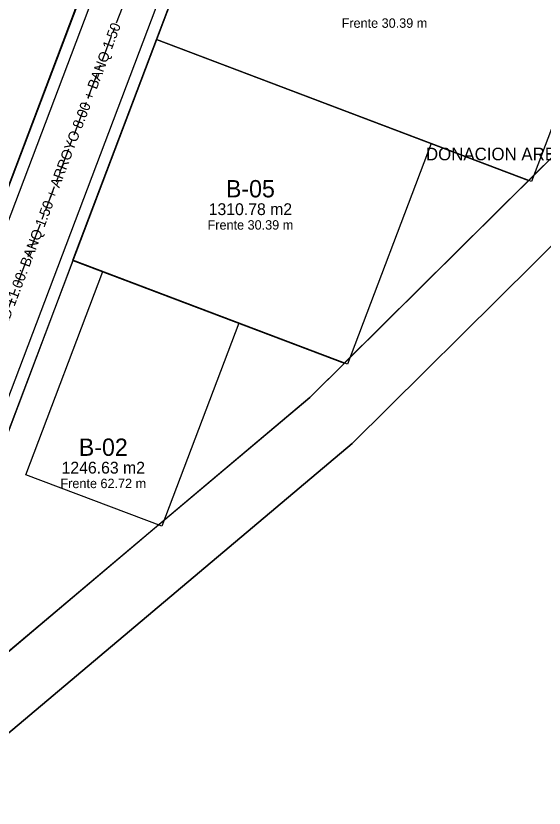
# Model space of a CAD drawing. Header units: metres. Extents: x 357856 to 358234, y 2285113 to 2285465.
# Drawn here: x 358095.1 to 358162.2, y 2285267 to 2285367.6 of the extents above; entities that cross this region are included whole.
import ezdxf
from ezdxf.enums import TextEntityAlignment as Align

# ---------------------------------------------------------------- set-up
doc = ezdxf.new("R2010")
doc.units = ezdxf.units.M
doc.linetypes.add('CENTER', pattern=[5.08, 3.175, -0.635, 0.635, -0.635])
for name, color, linetype in [('BODEGA-HUELLA', 30, 'Continuous'), ('DONACION-AREA-VERDE', 3, 'Continuous'), ('LOTES', 2, 'Continuous'), ('POLIGONO', 5, 'Continuous'), ('TEXTO', 7, 'Continuous'), ('VIAL-ARROYO', 8, 'Continuous'), ('VIAL-DERECHO-VIA', 9, 'Continuous'), ('VIAL-EJE', 1, 'Continuous')]:
    doc.layers.add(name, color=color, linetype=linetype)

msp = doc.modelspace()

# ---------------------------------------------------------------- linework, layer by layer
at = {"layer": 'BODEGA-HUELLA'}
for points in [[(358123.64, 2285392.65), (358171.29, 2285374.6), (358160.66, 2285346.55), (358113.01, 2285364.6), (358123.64, 2285392.65)], [(358083.88, 2285375.64), (358102.73, 2285368.5), (358092.1, 2285340.45), (358073.24, 2285347.59), (358083.88, 2285375.64)], [(358113.01, 2285364.6), (358147.88, 2285351.39), (358137.25, 2285323.34), (358102.38, 2285336.55), (358113.01, 2285364.6)], [(358106.19, 2285335.11), (358123.44, 2285328.57), (358113.67, 2285302.76), (358096.41, 2285309.3), (358106.19, 2285335.11)]]:
    msp.add_lwpolyline(points, close=True, dxfattribs=at)
at = {"layer": 'DONACION-AREA-VERDE'}
for points in [[(358200.73, 2285386.82), (358132.47, 2285319.14), (358132.47, 2285319.14), (358132.47, 2285319.14), (358132.47, 2285319.14), (358085.52, 2285279.59)], [(358090.15, 2285273.1), (358137.84, 2285313.27), (358137.84, 2285313.27), (358137.84, 2285313.27), (358137.84, 2285313.27), (358207.33, 2285382.17)]]:
    msp.add_lwpolyline(points, dxfattribs=at)
at = {"layer": 'LOTES'}
for points in [[(358123.64, 2285392.65), (358113.02, 2285364.61), (358113.02, 2285364.61), (358113.02, 2285364.61), (358113.02, 2285364.61), (358113.02, 2285364.61), (358113.02, 2285364.61), (358113.02, 2285364.61), (358113.02, 2285364.6), (358113.02, 2285364.6), (358113.02, 2285364.6), (358113.02, 2285364.6), (358113.02, 2285364.6), (358113.02, 2285364.6), (358113.02, 2285364.6), (358113.02, 2285364.6), (358113.02, 2285364.6), (358113.02, 2285364.6), (358113.02, 2285364.6), (358160.26, 2285346.7), (358160.26, 2285346.7), (358160.26, 2285346.7), (358160.26, 2285346.7), (358160.26, 2285346.7), (358160.26, 2285346.7), (358160.26, 2285346.7), (358160.26, 2285346.7), (358160.26, 2285346.7), (358160.26, 2285346.7), (358160.27, 2285346.7), (358160.27, 2285346.7), (358160.27, 2285346.7), (358183.66, 2285369.9)], [(358092.1, 2285340.46), (358102.72, 2285368.49)], [(358085.54, 2285279.57), (358111.11, 2285301.11), (358111.11, 2285301.11), (358111.11, 2285301.11), (358111.11, 2285301.11), (358111.11, 2285301.11), (358111.12, 2285301.11), (358111.12, 2285301.12), (358111.12, 2285301.12), (358111.12, 2285301.12), (358111.12, 2285301.12), (358111.12, 2285301.12), (358111.12, 2285301.12), (358111.12, 2285301.12), (358111.12, 2285301.12), (358111.12, 2285301.12), (358111.12, 2285301.12), (358111.12, 2285301.12), (358111.12, 2285301.13), (358111.13, 2285301.13), (358111.13, 2285301.13), (358111.13, 2285301.13), (358111.13, 2285301.13), (358111.13, 2285301.13), (358111.13, 2285301.13), (358111.13, 2285301.13), (358111.13, 2285301.13), (358111.13, 2285301.14), (358111.13, 2285301.14), (358111.13, 2285301.14), (358111.13, 2285301.14), (358111.13, 2285301.14), (358111.13, 2285301.14), (358111.13, 2285301.14), (358111.13, 2285301.14), (358111.13, 2285301.15), (358111.13, 2285301.15), (358111.13, 2285301.15), (358111.13, 2285301.15), (358111.13, 2285301.15), (358111.13, 2285301.15), (358111.13, 2285301.15), (358111.13, 2285301.15), (358111.13, 2285301.16), (358111.13, 2285301.16), (358111.13, 2285301.16), (358111.13, 2285301.16), (358111.13, 2285301.16), (358111.13, 2285301.16), (358111.13, 2285301.17), (358111.13, 2285301.17), (358111.14, 2285301.17), (358111.14, 2285301.17), (358132.47, 2285319.14), (358132.47, 2285319.14), (358132.47, 2285319.14), (358132.47, 2285319.14), (358132.47, 2285319.14), (358132.47, 2285319.14), (358132.47, 2285319.14), (358132.47, 2285319.14), (358136.83, 2285323.46), (358136.83, 2285323.47), (358136.83, 2285323.47), (358136.83, 2285323.47), (358136.83, 2285323.47), (358136.83, 2285323.47), (358136.83, 2285323.48), (358136.83, 2285323.48), (358136.83, 2285323.48), (358136.83, 2285323.48), (358136.83, 2285323.48), (358136.83, 2285323.49), (358136.83, 2285323.49), (358136.83, 2285323.49), (358136.83, 2285323.49), (358136.83, 2285323.49), (358136.83, 2285323.49), (358136.83, 2285323.49), (358136.83, 2285323.5), (358136.82, 2285323.5), (358136.82, 2285323.5), (358102.4, 2285336.54), (358102.4, 2285336.54), (358102.4, 2285336.54), (358102.4, 2285336.54), (358102.39, 2285336.54), (358102.39, 2285336.54), (358102.39, 2285336.54), (358102.39, 2285336.54), (358102.39, 2285336.54), (358102.39, 2285336.54), (358102.38, 2285336.54), (358102.38, 2285336.54), (358102.38, 2285336.54), (358102.38, 2285336.53), (358102.38, 2285336.53), (358102.38, 2285336.53), (358102.38, 2285336.53), (358091.77, 2285308.53)]]:
    msp.add_lwpolyline(points, dxfattribs=at)
msp.add_lwpolyline([(358102.39, 2285336.56), (358102.39, 2285336.56), (358102.39, 2285336.56), (358102.39, 2285336.55), (358102.39, 2285336.55), (358102.39, 2285336.55), (358102.39, 2285336.55), (358102.39, 2285336.55), (358102.39, 2285336.55), (358102.39, 2285336.55), (358102.39, 2285336.55), (358102.39, 2285336.55), (358102.39, 2285336.55), (358102.39, 2285336.55), (358102.39, 2285336.55), (358102.39, 2285336.54), (358102.39, 2285336.54), (358136.84, 2285323.49), (358136.85, 2285323.49), (358136.85, 2285323.49), (358136.85, 2285323.49), (358136.85, 2285323.49), (358136.85, 2285323.49), (358136.85, 2285323.49), (358136.85, 2285323.49), (358136.85, 2285323.49), (358136.85, 2285323.49), (358136.85, 2285323.49), (358136.85, 2285323.49), (358136.86, 2285323.49), (358160.25, 2285346.69), (358160.25, 2285346.69), (358160.25, 2285346.69), (358160.25, 2285346.69), (358160.25, 2285346.69), (358160.25, 2285346.69), (358160.25, 2285346.69), (358160.25, 2285346.69), (358160.25, 2285346.69), (358160.25, 2285346.69), (358160.25, 2285346.7), (358160.25, 2285346.7), (358160.25, 2285346.7), (358160.25, 2285346.7), (358160.25, 2285346.7), (358160.25, 2285346.7), (358160.25, 2285346.7), (358160.25, 2285346.7), (358160.25, 2285346.7), (358160.25, 2285346.7), (358160.25, 2285346.7), (358113.02, 2285364.6), (358113.02, 2285364.6), (358113.02, 2285364.6), (358113.02, 2285364.6), (358113.02, 2285364.6), (358113.02, 2285364.6), (358113.02, 2285364.6), (358113.02, 2285364.6), (358113.02, 2285364.6), (358113.02, 2285364.6), (358113.01, 2285364.6), (358113.01, 2285364.6), (358113.01, 2285364.6), (358113.01, 2285364.59), (358113.01, 2285364.59), (358113.01, 2285364.59), (358113.01, 2285364.59), (358102.39, 2285336.56)], close=True, dxfattribs=at)
at = {"layer": 'POLIGONO'}
msp.add_lwpolyline([(358047, 2285277.87), (358117.57, 2285465.14), (358234.04, 2285439.15), (358207.33, 2285382.17), (358137.84, 2285313.27), (358090.15, 2285273.1), (358086.58, 2285270.95), (358082.52, 2285270.24), (358079.54, 2285270.6), (358047, 2285277.87)], close=True, dxfattribs=at)
at = {"layer": 'VIAL-ARROYO'}
for points in [[(358125.39, 2285424.07), (358073.43, 2285286.96)], [(358081.47, 2285285.6), (358128.17, 2285408.82)]]:
    msp.add_lwpolyline(points, dxfattribs=at)
at = {"layer": 'VIAL-DERECHO-VIA'}
for points in [[(358123.99, 2285424.61), (358071.5, 2285286.09)], [(358082.34, 2285283.66), (358128.76, 2285406.15)]]:
    msp.add_lwpolyline(points, dxfattribs=at)
at = {"layer": 'VIAL-EJE', "linetype": 'CENTER'}
msp.add_lwpolyline([(358070.13, 2285266.96), (358129.13, 2285422.66)], dxfattribs=at)

# ---------------------------------------------------------------- texts
at = {"layer": 'DONACION-AREA-VERDE'}
msp.add_text('DONACION AREA VERDE 1796.52 m2 (10%)', height=1.6, dxfattribs=at).set_placement((358169.29, 2285350.05), align=Align.MIDDLE_CENTER)
at = {"layer": 'TEXTO'}
for s, height, p in [('Frente 30.39 m', 1.2, (358141.96, 2285366.68)), ('B-05', 2.2, (358124.93, 2285345.64)), ('1310.78 m2', 1.5, (358124.93, 2285343.04)), ('Frente 30.39 m', 1.2, (358124.93, 2285341.04)), ('B-02', 2.2, (358106.24, 2285312.81)), ('1246.63 m2', 1.5, (358106.24, 2285310.21)), ('Frente 62.72 m', 1.2, (358106.24, 2285308.21))]:
    msp.add_text(s, height=height, dxfattribs=at).set_placement(p, align=Align.MIDDLE_CENTER)
msp.add_text('VIALIDAD 11.00: BANQ 1.50 + ARROYO 8.00 + BANQ 1.50', height=1.3, rotation=69.25, dxfattribs=at).set_placement((358099.63, 2285344.81), align=Align.MIDDLE_CENTER)

doc.saveas('drawing.dxf')
